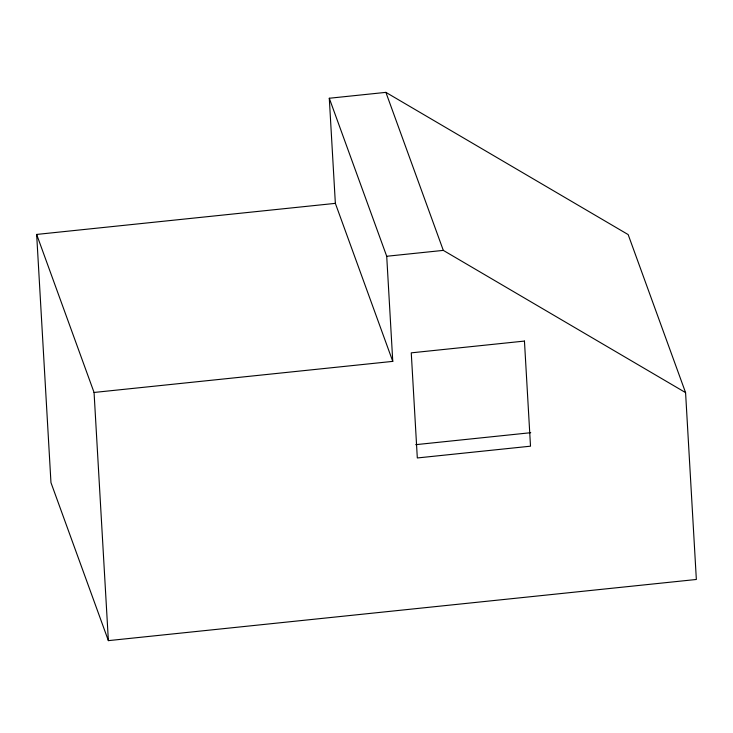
<?xml version="1.0" encoding="UTF-8"?>
<svg xmlns="http://www.w3.org/2000/svg" width="733" height="733" viewBox="0 0 733 733"><rect width="100%" height="100%" fill="white"/><g stroke="black" fill="none" stroke-linecap="round" stroke-linejoin="round"><path stroke-width="1.1" d="M335.357 203.362L329.291 98.249L385.888 92.367L628.163 234.587L685.575 392.604L696.35 579.473L108.374 640.633L50.962 482.616L36.65 234.432L335.357 203.362L392.769 361.378L94.062 392.457L36.65 234.432M329.291 98.249L386.712 256.266L443.309 250.384L685.575 392.604M415.693 444.674L530.729 432.708M385.888 92.367L443.309 250.384M386.712 256.266L392.769 361.378M94.062 392.457L108.374 640.633M524.452 341.074L411.259 352.848L417.315 457.96L530.509 446.186L524.452 341.074"/></g></svg>
